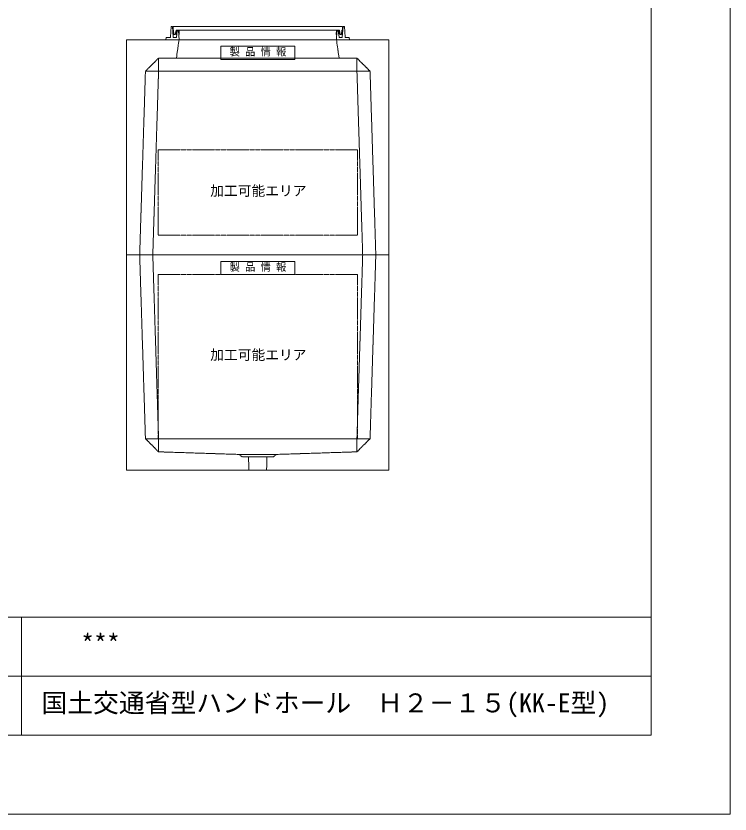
# Model space of a CAD drawing. Units: millimetres, scale not verified. Extents: x -4455 to 4455, y -3150 to 3150.
# Drawn here: x 1733 to 4455, y -3150 to -109 of the extents above; entities that cross this region are included whole.
import ezdxf
from ezdxf.enums import TextEntityAlignment as Align

# ---------------------------------------------------------------- set-up
doc = ezdxf.new("R2010")
doc.units = ezdxf.units.MM
doc.header["$LTSCALE"] = 20
doc.linetypes.add('LONG_DASHED1', pattern=[7, 6, -1])
doc.linetypes.add('LONG_DOUBLE_CHAIN', pattern=[21.8, 18, -1, 0.6, -0.6, 0.6, -1])
for name, color, linetype, lineweight in [('0-0_D-TTL', 7, 'Continuous', 9), ('0-1_Defpoints', 7, 'Continuous', 9), ('0-2_D-TTL-FRAM1', 134, 'Continuous', 9), ('0-3_D-TTL-TXT', 7, 'Continuous', 9), ('0-7_D-STR', 7, 'LONG_DASHED1', 9), ('0-8_D-STR-STR1', 7, 'LONG_DASHED1', 9), ('0-A_D-STR-STR5', 1, 'LONG_DOUBLE_CHAIN', 9), ('0-B_D-STR-STR4', 134, 'Continuous', 9)]:
    doc.layers.add(name, color=color, linetype=linetype, lineweight=lineweight)
doc.styles.add('ＭＳ ゴシック', font='')
doc.styles.get('ＭＳ ゴシック').set_extended_font_data('MS Gothic')

# ---------------------------------------------------------------- blocks, each defined once
blk = doc.blocks.new('A$C4DE05FD1')
at = {"layer": '0-0_D-TTL', "color": 134}
for p in [(114800, 76000), (4000, 4000)]:
    blk.add_line(p, (114800, 4000), dxfattribs=at)
at = {"layer": '0-1_Defpoints', "color": 134}
for p in [(118800, 84000), (0, 0)]:
    blk.add_line(p, (118800, 0), dxfattribs=at)
at = {"layer": '0-2_D-TTL-FRAM1'}
for p, q in [((38800, 10000), (114800, 10000)), ((82800, 10000), (82800, 4000)), ((64800, 7000), (114800, 7000))]:
    blk.add_line(p, q, dxfattribs=at)
blk = doc.blocks.new('A$C284D0AE2')
at = {"layer": '0-B_D-STR-STR4'}
for p, q in [((-6600, 1000), (-6655.6, 197.2)), ((-6500, 1000), (-6600, 1000)), ((-6442.7, 197.2), (-6500, 1000)), ((-6450, 1000), (-6450, 740)), ((-6450, 740), (-6438.3, 740)), ((-6418.4, 721.8), (-6390, 400)), ((-6290, 400), (-6230, 740)), ((-6230, 740), (6230, 740)), ((-6180, 740), (-6212.4, 401.3)), ((-6140, 680), (-6195.9, 195.4)), ((-6000, 740), (-6180, 740)), ((-6040, 680), (-6140, 680)), ((-6000, 0), (-6040, 680)), ((-5983.5, 401.3), (-6000, 740)), ((6000, 740), (6180, 740)), ((6180, 740), (6212.4, 401.3)), ((-6980, 160), (-7000, 0)), ((-7000, 0), (7000, 0)), ((-6695.5, 160), (-6980, 160)), ((-6235.7, 160), (-6402.8, 160)), ((-6390, 400), (-6290, 400)), ((-6212.4, 401.3), (-6172.2, 401.3)), ((-6023.6, 401.3), (-5983.5, 401.3)), ((6212.4, 401.3), (6172.2, 401.3)), ((6235.7, 160), (6402.8, 160)), ((6695.5, 160), (6980, 160)), ((6980, 160), (7000, 0))]:
    blk.add_line(p, q, dxfattribs=at)
for points in [[(-6450, 1000), (6450, 1000), (6450, 740), (6438.3, 740)], [(6023.6, 401.3), (5983.5, 401.3), (6000, 740)], [(6000, 0), (6040, 680), (6140, 680), (6195.9, 195.4)], [(6418.4, 721.8), (6390, 400), (6290, 400), (6230, 740)], [(6442.7, 197.2), (6500, 1000), (6600, 1000), (6655.6, 197.2)]]:
    blk.add_lwpolyline(points, dxfattribs=at)
for centre, radius, start, end in [((-6438.3, 720), 20, 5.04245, 90), ((6438.3, 720), 20, 90, 174.95755), ((-6695.5, 200), 40, 270, 356.0372), ((-6402.8, 200), 40, 184.08562, 270), ((-6235.7, 200), 40, 270, 353.41806), ((6235.7, 200), 40, 186.58194, 270), ((6402.8, 200), 40, 270, 355.91438), ((6695.5, 200), 40, 183.9628, 270)]:
    blk.add_arc(centre, radius, start, end, dxfattribs=at)
blk = doc.blocks.new('A$C3FC15DFF')
at = {"layer": '0-8_D-STR-STR1', "linetype": 'Continuous'}
blk.add_lwpolyline([(-2820, 0), (2820, 0), (2820, -1000), (-2820, -1000)], close=True, dxfattribs=at)
at = {"layer": '0-8_D-STR-STR1', "style": 'ＭＳ ゴシック'}
blk.add_text('製 品 情 報', height=577.3, dxfattribs=at).set_placement((-2149.6, -882.5), align=Align.BOTTOM_LEFT)
blk = doc.blocks.new('A$C5BD52E45')
at = {"layer": '0-7_D-STR'}
for p, q in [((-6000, 16400), (-6200, 15000)), ((6000, 16400), (6200, 15000)), ((-7559.9, 15000), (-7560, 14000)), ((7559.9, 15000), (7560, 14000)), ((7560, 15000), (8560, 14000)), ((-9000, 0), (-8560, 14000)), ((8560, 14000), (-8560, 14000)), ((-8000, 0), (-7560, 14000)), ((8000, 0), (7560, 14000)), ((9000, 0), (8560, 14000))]:
    blk.add_line(p, q, dxfattribs=at)
at = {"layer": '0-7_D-STR', "linetype": 'Continuous'}
for p in [(10000, 16400), (-10000, 0)]:
    blk.add_line(p, (10000, 0), dxfattribs=at)
blk.add_lwpolyline([(-10000, 0), (-10000, 16400), (10000, 16400)], dxfattribs=at)
at = {"layer": '0-7_D-STR'}
blk.add_lwpolyline([(7562.2, 14997.8), (-7560, 15000), (-8560, 14000)], dxfattribs=at)
at = {"layer": '0-A_D-STR-STR5'}
for p, q in [((-7600, 8000), (-7600, 1500)), ((7600, 8000), (-7600, 8000))]:
    blk.add_line(p, q, dxfattribs=at)
blk.add_lwpolyline([(7600, 8000), (7600, 1500), (-7600, 1500)], dxfattribs=at)
at = {"layer": '0-8_D-STR-STR1'}
blk.add_blockref('A$C3FC15DFF', (0, 15900), dxfattribs=at)
blk = doc.blocks.new('A$C14054909')
at = {"layer": '0-7_D-STR', "linetype": 'Continuous'}
for p, q in [((-10000, 0), (10000, 0)), ((-10000, -16400), (-10000, 0)), ((10000, -16400), (10000, 0)), ((-10000, -16400), (10000, -16400))]:
    blk.add_line(p, q, dxfattribs=at)
at = {"layer": '0-7_D-STR'}
for p, q in [((-9000, 0), (-8560, -14000)), ((-8000, 0), (-7560, -14000)), ((8000, 0), (7560, -14000)), ((9000, 0), (8560, -14000)), ((-7560, -15000), (-8560, -14000)), ((8560, -14000), (-8560, -14000)), ((-7560, -15000), (-7560, -14000)), ((7560, -15000), (8560, -14000)), ((7560, -15000), (7560, -14000)), ((-7560, -15000), (-1400, -15200)), ((-1200, -15380), (-1400, -15200)), ((1400, -15200), (-1400, -15200)), ((1200, -15380), (1400, -15200)), ((7560, -15000), (1400, -15200)), ((1200, -15380), (-1200, -15380)), ((-672, -16400), (-705, -15380)), ((672, -16400), (705, -15380))]:
    blk.add_line(p, q, dxfattribs=at)
at = {"layer": '0-A_D-STR-STR5'}
for p, q in [((7600, -1500), (7600, -14000)), ((7600, -14000), (-7600, -14000))]:
    blk.add_line(p, q, dxfattribs=at)
blk.add_lwpolyline([(7600, -1500), (-7600, -1500), (-7600, -14000)], dxfattribs=at)
at = {"layer": '0-8_D-STR-STR1'}
blk.add_blockref('A$C3FC15DFF', (0, -500), dxfattribs=at)

msp = doc.modelspace()

# ---------------------------------------------------------------- block references
at = {"layer": '0-0_D-TTL', "xscale": 0.075, "yscale": 0.075}
msp.add_blockref('A$C4DE05FD1', (-4455, -3150), dxfattribs=at)
at = {"layer": '0-7_D-STR', "xscale": 0.05, "yscale": 0.05}
for name in ['A$C5BD52E45', 'A$C14054909']:
    msp.add_blockref(name, (2655, -1020), dxfattribs=at)
at = {"layer": '0-B_D-STR-STR4', "xscale": 0.05, "yscale": 0.05}
msp.add_blockref('A$C284D0AE2', (2655, -200), dxfattribs=at)

# ---------------------------------------------------------------- texts
at = {"layer": '0-3_D-TTL-TXT', "style": 'ＭＳ ゴシック'}
for s, p in [('***', (1981.99, -2559.3)), ('国土交通省型ハンドホール\u3000Ｈ２－１５(KK-E型)', (1830.48, -2784.3))]:
    msp.add_text(s, height=72.14, dxfattribs=at).set_placement(p, align=Align.BOTTOM_LEFT)
at = {"layer": '0-A_D-STR-STR5', "style": 'ＭＳ ゴシック'}
for p in [(2473.94, -806.14), (2473.94, -1431.14)]:
    msp.add_text('加工可能エリア', height=38.42, dxfattribs=at).set_placement(p, align=Align.BOTTOM_LEFT)

doc.saveas('drawing.dxf')
